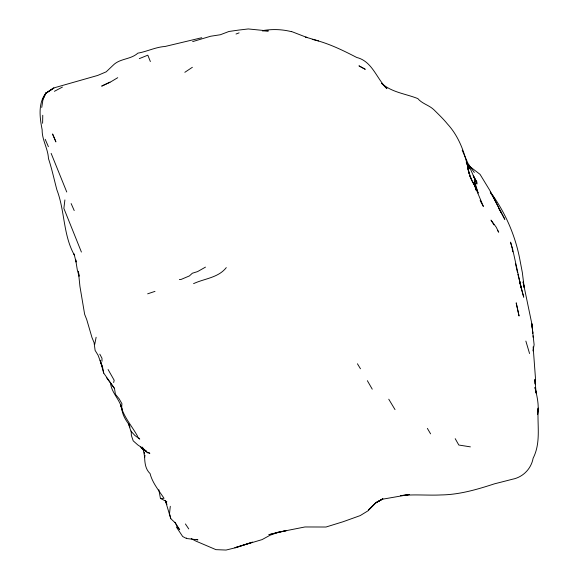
<?xml version="1.0" encoding="UTF-8"?>
<svg xmlns="http://www.w3.org/2000/svg" width="579" height="579" viewBox="0 0 579 579"><rect width="100%" height="100%" fill="white"/><g stroke="black" fill="none" stroke-linecap="round" stroke-linejoin="round"><path stroke-width="0.87" d="M101.976 361.31L101.976 358.22L99.798 354.153M42.614 123.269L42.759 115.25M535.264 383.863L535.423 377.595L533.143 346.893M537.601 414.665C539.324 405.438 537.051 396.34 534.989 387.402L536.154 393.148L534.88 379.498L535.119 383.891M169.546 513.356L170.284 506.299M64.899 199.929L63.864 208.382L81.407 252.06M94.753 344.273L96.114 337.267M537.536 412.53L538.209 408.057C537.059 424.906 541.213 442.334 533.129 458.221C531.182 468.86 522.909 477.27 512.292 479.267C506.372 480.802 500.451 482.321 494.517 483.812C477.212 489.443 459.494 494.69 441.184 494.936C427.686 495.595 414.115 494.126 400.675 495.653L409.505 494.495L382.01 499.293L375.655 502.89L368.345 510.048L375.655 502.89L382.842 498.895L375.872 502.796L368.07 510.779L360.225 515.592L343.101 521.737L325.991 527.02L304.959 526.962L278.34 532.239L270.067 535.242L262.041 539.621L234.9 547.72L252.524 542.154L235.877 547.662L226.034 550.05L215.953 549.652L195.883 541.09L191.229 538.615M41.739 107.448L43.027 99.212L45.763 93.299L53.796 88.131L45.763 93.299L53.427 88.044L97.793 75.408L106.218 71.818L112.927 65.434C119.817 58.247 130.536 59.775 137.882 53.145C147.138 51.531 155.628 47.087 165.087 46.472L201.753 37.729M166.955 504.475L165.384 500.726L170.791 518.675L175.234 522.837L177.883 527.86L179.685 529.72L174.967 522.294M532.948 350.917L534.128 344.773L531.819 323.675L523.09 281.843L524.205 287.611L522.352 272.608L519.862 259.551C515.288 235.298 505.004 211.762 490.247 191.946M144.902 455.912L144.996 455.449M113.65 382.531L114.172 380.244L108.099 369.525M176.342 526.97L182.682 536.516L186.445 538.492L186.626 537.971M43.027 99.212L46.052 92.835C37.794 103.38 39.785 117.617 42.151 129.812C41.905 139.807 48.014 148.586 48.462 158.552C51.886 168.8 54.1 179.396 56.88 189.825C65.043 211.06 63.01 235.371 74.648 255.542L74.061 253.957L76.044 261.831M226.288 267.621C218.232 277.862 204.611 278.477 193.574 283.638M184.824 72.31L192.373 67.287M117.747 77.68L109.974 82.334L101.665 86.126L109.93 82.131M375.872 502.796L382.748 498.888L382.01 499.293M205.487 267.122L197.598 271.587L192.337 273.237L189.413 275.922L181.039 279.454L179.374 279.534M54.39 91.316L62.423 87.082M139.3 58.631L147.811 55.179L150.374 61.555M236.022 34.023L239.098 32.858M192.655 41.608L210.626 36.245L220.346 34.747L228.966 31.469L238.743 30.072L248.261 28.95L268.352 30.948L262.417 30.911M147.645 293.828L154.984 291.375M262.475 30.629C272.325 28.972 281.922 29.254 291.563 31.686M158.827 489.725L160.448 498.447L164.052 498.338C158.841 490.507 152.4 482.843 150.07 473.564C145.011 468.831 144.721 461.81 144.555 455.362M186.445 538.492L197.924 539.86L196.216 539.404M470.38 446.865L458.807 445.027L455.203 438.665M312.262 39.372C327.852 42.962 342.536 50.12 356.729 57.473C372.34 61.309 376.553 78.657 386.931 88.638L381.597 83.275C391.628 92.437 405.698 93.718 417.843 98.596C422.171 103.844 429.314 105.168 434.098 109.938C438.672 114.512 443.405 118.956 447.473 124.007C460.044 137.614 465.827 155.975 469.12 173.838L467.557 167.526M140.531 446.467L141.29 447.9L147.703 452.742L149.852 453.306L148.427 452.409M318.515 40.914L305.712 37.136L306.899 37.476L291.606 31.548M160.448 498.447L166.824 501.667M146.284 451.055L141.29 447.9L146.632 451.62M147.703 452.742L143.252 448.587L137.802 444.925L133.206 440.843L131.368 435.422L131.187 431M138.584 437.76L139.734 439.077L134.798 435.394L130.832 431.008L128.589 424.146L130.029 427.049M103.721 373.093L102.592 367.325L100.167 360.551L103.721 373.093L114.483 388.444L115.431 394.292L119.129 398.815L121.952 403.751C120.729 411.959 124.724 419.058 129.602 425.29M169.365 512.943L170.791 518.675M106.724 377.942L114.483 388.444M474.317 172.462L468.346 164.255L470.633 167.411L469.967 166.622L480.049 174.351L489.718 190.23L498.157 206.717M185.403 523.944L188.747 528.916M490.551 192.945L495.429 200.088L492.36 195.261L504.83 219.376L498.7 208.085L501.457 213.065M137.744 436.566C131.99 425.97 123.262 416.591 120.584 404.612L122.068 410.012C120.541 399.655 111.052 392.917 110.509 382.422M493.909 224.84L491.014 220.114L496.16 227.113L498.714 232.186L497.752 230.717M480.114 200.254L480.816 201.34M357.424 363.771L360.471 368.78M388.762 399.206L395.016 409.599M142.362 447.118L143.252 448.587M427.353 428.373L430.595 433.852M367.354 380.692L372.254 389.175M473.405 176.182L477.002 182.385L473.238 175.654M471.596 180.286L473.825 184.18L469.793 175.676M480.802 201.825L483.364 206.435L473.434 182.725L476.09 189.391M473.304 175.878L477.009 184.021L462.208 150.222M466.254 162.359L469.316 168.822L466.471 162.598M71.137 203.562L74.213 210.561M45.205 139.307L48.397 146.704M469.743 175.871L471.154 179.157L467.615 167.563M165.218 500.459L166.571 503.607M66.751 192.011L51.14 153.37M475.634 186.329L478.138 193.068L474.281 180.677L475.439 185.526M102.592 367.325L98.09 355.245L95.108 350.382L94.088 342.659L92.003 337.622L86.734 319.601L84.643 314.303L79.938 286.417L78.368 271.276L79.034 275.466M525.862 341.082L529.568 353.552M515.549 263.785L517.532 272.673M520.905 287.133L523.734 297.208L517.879 274.265M79.077 276.357L77.347 270.132L75.596 259.399L76.095 261.882M512.017 247.703L510.54 242.102L512.618 249.05L521.143 287.705L519.464 280.569L520.673 286.294M475.547 188.016L476.126 190.382M142.984 448.559L144.743 457.215L144.612 455.507M512.169 248.521L512.791 251.822M532.253 328.011L531.819 323.675L532.832 333.164M532.427 329.748L532.774 333.214M533.035 335.82L533.165 337.289M144.345 452.105L144.475 453.806M277.696 532.325L268.851 534.699L286.583 530.567L277.696 532.325M365.146 69.234L359.081 65.919L365.146 69.234M55.555 140.842L52.566 133.973L55.881 141.92L55.555 140.842M519.03 315.866L516.215 302.969L519.03 315.866"/></g></svg>
